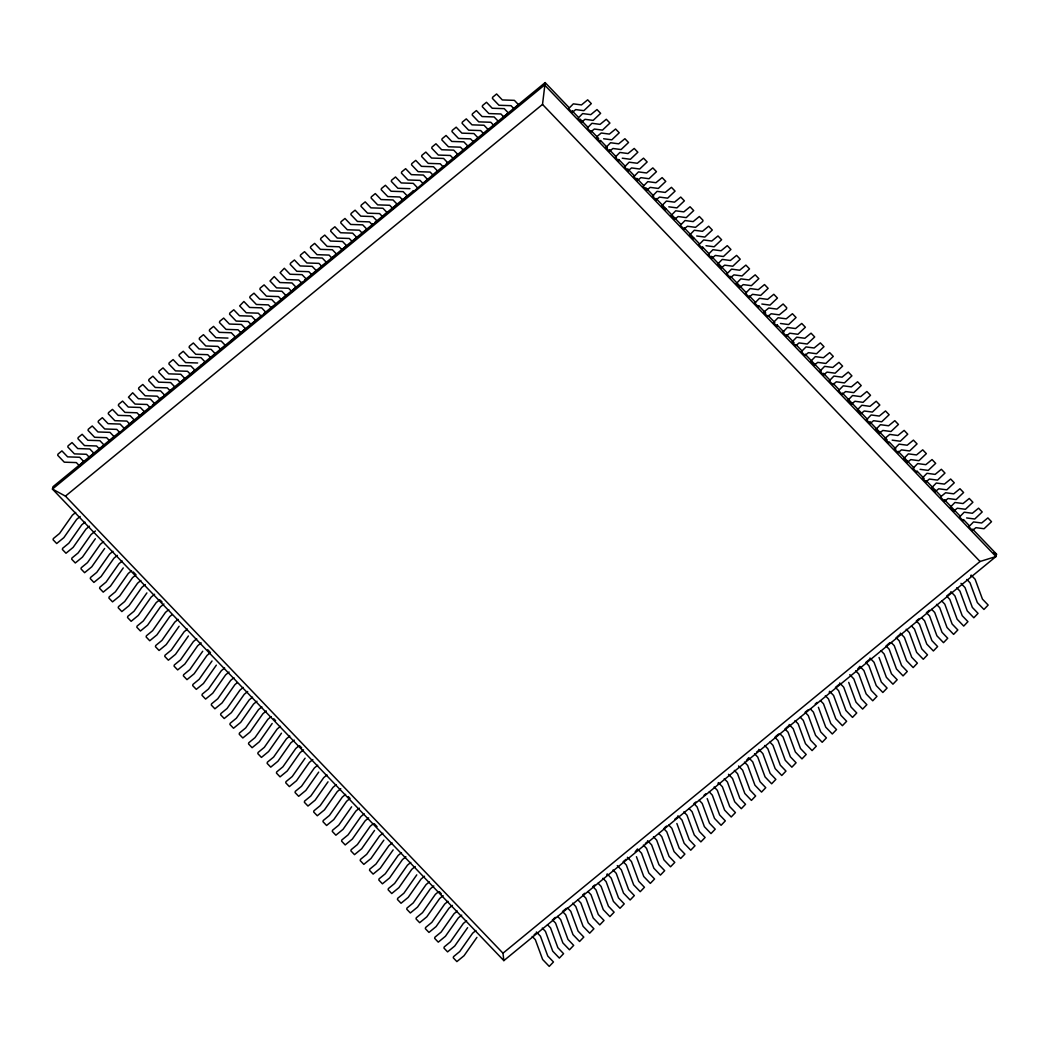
<?xml version="1.0" encoding="UTF-8"?>
<svg xmlns="http://www.w3.org/2000/svg" width="1049" height="1049" viewBox="0 0 1049 1049"><rect width="100%" height="100%" fill="white"/><g stroke="black" fill="none" stroke-linecap="round" stroke-linejoin="round"><path stroke-width="1.5" d="M119.927 432.686L124.162 428.28L120.111 424.071L108.073 423.665L102.356 417.686L98.422 420.924L98.134 422.091L104.716 428.975L116.767 429.382L119.927 432.686L120.215 431.519L53.027 486.684L52.45 489.07L65.444 496.125L542.517 104.415L545.152 82.609L568.912 107.431M79.488 465.887L83.723 461.481L79.685 457.272L67.634 456.866L61.917 450.886L57.983 454.125L57.695 455.292L64.291 462.176L76.328 462.583L79.488 465.887L79.776 464.72M89.598 457.587L93.833 453.181L89.794 448.972L77.744 448.566L72.027 442.586L68.093 445.825L67.805 446.992L74.4 453.876L86.438 454.283L89.598 457.587L89.886 456.42M99.707 449.287L103.943 444.881L99.904 440.672L87.854 440.265L82.137 434.286L78.203 437.525L77.914 438.692L84.497 445.576L96.547 445.982L99.707 449.287L99.996 448.12M109.817 440.986L114.053 436.581L110.001 432.372L97.963 431.965L92.246 425.986L88.313 429.225L88.024 430.392L94.607 437.276L106.657 437.682L109.817 440.986L110.106 439.819M130.037 424.386L134.259 419.98L130.22 415.771L118.183 415.365L112.466 409.385L108.532 412.624L108.244 413.791L114.826 420.675L126.877 421.082L130.037 424.386L130.325 423.219M140.146 416.086L144.369 411.68L140.33 407.471L128.293 407.064L122.576 401.085L118.629 404.324L118.353 405.491L124.936 412.375L136.986 412.782L140.146 416.086L140.435 414.919M150.256 407.786L154.478 403.38L150.44 399.171L138.402 398.751L132.685 392.785L128.463 397.191L135.046 404.075L147.096 404.481L150.256 407.786L150.545 406.619L123.874 428.517M160.366 399.485L164.588 395.08L160.549 390.871L148.512 390.451L142.795 384.485L138.848 387.724L138.573 388.891L145.155 395.775L157.206 396.181L160.366 399.485L160.654 398.318M170.476 391.185L174.698 386.779L170.659 382.57L158.622 382.151L152.905 376.185L148.958 379.423L148.683 380.59L155.265 387.474L167.315 387.881L170.476 391.185L170.764 390.018M180.585 382.885L184.808 378.479L180.769 374.257L168.732 373.85L163.015 367.884L159.068 371.123L158.792 372.29L165.375 379.174L177.412 379.581L180.585 382.885L180.874 381.718M190.695 374.585L194.917 370.179L190.879 365.957L178.841 365.55L173.124 359.584L169.177 362.823L168.889 363.99L175.485 370.874L187.522 371.28L190.695 374.585L190.97 373.418M201.08 365.118L200.805 366.285L205.027 361.879L200.988 357.657L188.951 357.25L183.234 351.284L179.287 354.523L178.999 355.69L185.594 362.574L197.632 362.98M210.915 357.984L215.137 353.579L211.098 349.356L199.061 348.95L193.344 342.984L189.397 346.222L189.108 347.389L195.704 354.274L207.741 354.68L210.915 357.984L211.19 356.817M221.024 349.684L225.247 345.278L221.208 341.056L209.157 340.65L203.454 334.683L199.507 337.922L199.218 339.089L205.814 345.973L217.851 346.38L221.024 349.684L221.3 348.517M231.409 340.217L231.134 341.384L235.356 336.978L231.318 332.756L219.267 332.349L213.563 326.383L209.616 329.622L209.328 330.789L215.924 337.673L227.961 338.08M241.231 333.084L245.466 328.678L241.427 324.456L229.377 324.049L223.673 318.083L219.726 321.322L219.438 322.489L226.033 329.373L238.071 329.779L241.231 333.084L241.519 331.917M251.34 324.784L255.576 320.378L251.537 316.155L239.487 315.749L233.783 309.783L229.836 313.022L229.547 314.189L236.143 321.073L248.18 321.479L251.34 324.784L251.629 323.617M261.45 316.483L265.685 312.077L261.647 307.855L249.596 307.449L243.879 301.483L239.657 305.888L246.253 312.772L258.29 313.179L261.45 316.483L261.739 315.316L164.365 395.276M271.56 308.183L275.795 303.777L271.757 299.555L259.706 299.149L253.989 293.182L250.055 296.421L249.767 297.588L256.362 304.472L268.4 304.879L271.56 308.183L271.848 307.016M281.67 299.883L285.905 295.477L281.866 291.255L269.816 290.848L264.099 284.882L260.165 288.121L259.877 289.288L266.459 296.172L278.51 296.579L281.67 299.883L281.958 298.716M291.779 291.583L296.015 287.177L291.963 282.955L279.926 282.548L274.209 276.582L269.986 280.988L276.569 287.872L288.619 288.278L291.779 291.583L292.068 290.416L275.69 303.869M301.889 283.282L306.124 278.877L302.073 274.654L290.035 274.248L284.318 268.282L280.096 272.688L286.679 279.572L298.729 279.978L301.889 283.282L302.178 282.115L293.051 289.603M311.999 274.982L316.221 270.576L312.182 266.354L300.145 265.948L294.428 259.982L290.494 263.22L290.206 264.387L296.788 271.271L308.839 271.678L311.999 274.982L312.287 273.815M322.109 266.682L326.331 262.276L322.292 258.054L310.255 257.648L304.538 251.681L300.591 254.92L300.316 256.087L306.898 262.971L318.948 263.378L322.109 266.682L322.397 265.515M332.218 258.382L336.441 253.976L332.402 249.754L320.365 249.347L314.648 243.381L310.701 246.62L310.425 247.787L317.008 254.671L329.058 255.077L332.218 258.382L332.507 257.215M342.328 250.082L346.55 245.676L342.512 241.454L330.474 241.047L324.757 235.081L320.81 238.32L320.535 239.487L327.118 246.371L339.168 246.777L342.328 250.082L342.617 248.915M352.438 241.781L356.66 237.376L352.621 233.153L340.584 232.747L334.867 226.781L330.92 230.019L330.645 231.186L337.227 238.071L349.278 238.477L352.438 241.781L352.726 240.614M362.548 233.481L366.77 229.075L362.731 224.853L350.694 224.447L344.977 218.48L341.03 221.719L340.755 222.886L347.337 229.77L359.374 230.177L362.548 233.481L362.836 232.314M372.657 225.181L376.879 220.775L372.841 216.553L360.804 216.146L355.087 210.18L351.14 213.419L350.851 214.586L357.447 221.47L369.484 221.877L372.657 225.181L372.933 224.014M382.767 216.881L386.989 212.475L382.951 208.253L370.913 207.846L365.196 201.88L361.249 205.119L360.961 206.286L367.556 213.17L379.594 213.576L382.767 216.881L383.042 215.714M392.877 208.581L397.099 204.175L393.06 199.953L381.023 199.546L375.306 193.58L371.359 196.819L371.071 197.986L377.666 204.87L389.704 205.276L392.877 208.581L393.152 207.414M402.986 200.28L407.209 195.875L403.17 191.652L391.12 191.246L385.416 185.28L381.469 188.518L381.18 189.685L387.776 196.569L399.813 196.976L402.986 200.28L403.262 199.113M413.372 190.813L413.096 191.98L432.555 175.065M423.193 183.68L427.428 179.274L423.39 175.052L411.339 174.645L405.635 168.679L401.688 171.918L401.4 173.085L407.995 179.969L420.033 180.376L423.193 183.68L423.481 182.513M433.303 175.38L437.538 170.974L433.499 166.752L421.449 166.345L415.745 160.379L411.798 163.618L411.51 164.785L418.105 171.669L430.142 172.075L433.303 175.38L433.591 174.213L442.678 166.752M443.412 167.079L447.648 162.674L443.609 158.451L431.559 158.045L425.842 152.079L421.908 155.318L421.619 156.485L428.215 163.369L440.252 163.775L443.412 167.079L443.701 165.912M453.522 158.779L457.757 154.373L453.719 150.151L441.668 149.745L435.951 143.779L432.018 147.017L431.729 148.184L438.325 155.068L450.362 155.475L453.522 158.779L453.811 157.612M463.632 150.479L467.867 146.073L463.828 141.851L451.778 141.445L446.061 135.478L442.127 138.717L441.839 139.884L448.434 146.768L460.472 147.175L463.632 150.479L463.92 149.312M473.742 142.179L477.977 137.773L473.938 133.551L461.888 133.144L456.171 127.178L452.237 130.417L451.949 131.584L458.531 138.468L470.581 138.874L473.742 142.179L474.03 141.012M483.851 133.879L488.087 129.473L484.035 125.251L471.998 124.844L466.281 118.878L462.347 122.117L462.058 123.284L468.641 130.168L480.691 130.574L483.851 133.879L484.14 132.712M493.961 125.578L498.183 121.173L494.145 116.95L482.107 116.544L476.39 110.578L472.456 113.817L472.168 114.984L478.75 121.868L490.801 122.274L493.961 125.578L494.249 124.411M504.071 117.278L508.293 112.872L504.254 108.65L492.217 108.244L486.5 102.278L482.553 105.516L482.278 106.683L488.86 113.567L500.911 113.974L504.071 117.278L504.359 116.111M514.18 108.978L518.403 104.572L514.364 100.35L502.327 99.943L496.61 93.977L492.663 97.216L492.387 98.383L498.97 105.267L511.02 105.674L514.18 108.978L514.469 107.811M572.282 112.413L575.717 109.594L583.86 110.67L591.308 103.615L587.676 99.825L581.474 104.926L573.331 103.851L568.65 108.624L572.282 112.413L572.57 111.246M581.592 122.143L585.027 119.311L593.17 120.386L600.618 113.344L596.986 109.555L590.784 114.643L582.628 113.58L577.96 118.34L581.592 122.143L581.88 120.963L580.058 119.075M590.902 131.859L594.337 129.04L602.48 130.115L609.928 123.061L606.296 119.271L600.08 124.372L591.938 123.297L587.27 128.07L590.902 131.859L591.177 130.692M609.508 151.305L612.944 148.486L621.087 149.561L628.535 142.507L624.902 138.717L618.7 143.818L610.557 142.743L605.876 147.516L609.508 151.305L609.797 150.138M619.107 159.854L618.818 161.035L615.186 157.232L619.854 152.459L628.01 153.534L634.212 148.447L637.844 152.236L630.397 159.278L622.254 158.202M628.128 170.751L631.564 167.932L639.706 169.007L647.154 161.952L643.522 158.163L637.307 163.264L629.164 162.189L624.496 166.961L628.128 170.751L628.403 169.584M637.425 180.48L640.873 177.648L649.016 178.723L656.451 171.682L652.832 167.892L646.617 172.98L638.474 171.905L633.806 176.678L637.425 180.48L637.713 179.3M646.735 190.197L650.17 187.378L658.326 188.453L665.761 181.398L662.129 177.609L655.927 182.71L647.784 181.634L643.103 186.407L646.735 190.197L647.023 189.03M656.045 199.913L659.48 197.094L667.623 198.169L675.071 191.128L671.439 187.325L665.236 192.426L657.094 191.351L652.412 196.124L656.045 199.913L656.333 198.746M665.643 208.476L665.354 209.643L661.722 205.853L666.39 201.08L674.546 202.155L680.749 197.055L684.381 200.844L676.933 207.886L668.79 206.823M674.664 219.359L678.1 216.54L686.243 217.615L693.691 210.574L690.058 206.771L683.843 211.872L675.7 210.797L671.032 215.57L674.664 219.359L674.94 218.192M683.961 229.088L687.397 226.269L695.553 227.331L702.712 221.457L702.987 220.29L699.355 216.5L693.153 221.601L685.01 220.526L680.342 225.299L683.961 229.088L684.25 227.921L699.014 243.342M693.559 237.638L693.271 238.805L689.639 235.015L694.32 230.242L702.463 231.318L708.665 226.217L712.297 230.019L704.862 237.061L696.706 235.986M702.869 247.367L702.581 248.534L698.949 244.745L703.617 239.972L711.773 241.034L717.975 235.946L721.607 239.736L714.159 246.777L706.016 245.715M711.891 258.251L715.326 255.432L723.469 256.507L730.917 249.465L727.285 245.663L721.069 250.763L712.927 249.688L708.259 254.461L711.891 258.251L712.166 257.084M721.188 267.98L724.636 265.161L732.779 266.223L740.214 259.182L736.595 255.392L730.379 260.48L722.236 259.418L717.568 264.191L721.188 267.98L721.476 266.813M730.497 277.697L733.933 274.877L742.089 275.953L749.524 268.898L745.891 265.109L739.689 270.209L731.546 269.134L726.865 273.907L730.497 277.697L730.786 276.53M739.807 287.426L743.243 284.607L751.386 285.669L758.833 278.628L755.201 274.838L748.999 279.926L740.856 278.864L736.175 283.636L739.807 287.426L740.096 286.259M606.886 875.05L607.174 873.883L611.213 878.105L618.517 897.918L624.234 903.884L620.011 908.29L613.416 901.406L606.099 881.593L602.939 878.288M749.117 297.142L752.553 294.323L760.695 295.398L768.143 288.344L764.511 284.554L758.309 289.655L750.153 288.58L745.485 293.353L749.117 297.142L749.406 295.975M758.702 305.705L758.427 306.872L754.795 303.082L759.463 298.309L767.606 299.371L773.821 294.284L777.453 298.073L770.005 305.115L761.862 304.04M767.724 316.588L771.159 313.769L779.315 314.844L786.475 308.97L786.75 307.79L783.118 304L776.916 309.101L768.773 308.026L764.38 311.632L764.105 312.799L767.724 316.588L768.012 315.421L774.818 322.528M777.322 325.138L777.034 326.318L773.401 322.515L778.083 317.755L786.226 318.817L792.428 313.73L796.06 317.519L788.625 324.561L780.469 323.485M786.344 336.034L789.779 333.215L797.922 334.29L805.37 327.236L801.738 323.446L795.535 328.547L787.379 327.472L782.711 332.245L786.344 336.034L786.632 334.867M795.653 345.764L799.089 342.931L807.232 344.006L814.68 336.965L811.047 333.176L804.845 338.263L796.689 337.201L792.021 341.961L795.653 345.764L795.929 344.583M804.95 355.48L808.399 352.661L816.542 353.736L823.976 346.681L820.357 342.892L814.142 347.993L805.999 346.917L801.331 351.69L804.95 355.48L805.239 354.313M814.26 365.209L817.696 362.377L825.851 363.452L833.286 356.411L829.654 352.621L823.452 357.709L815.309 356.634L810.628 361.407L814.26 365.209L814.549 364.029M718.08 783.747L718.368 782.58L722.407 786.802L729.724 806.602L735.428 812.582L731.205 816.987L724.61 810.103L717.306 790.29L714.146 786.986M823.57 374.926L827.005 372.107L835.148 373.182L842.596 366.127L838.964 362.338L832.762 367.438L824.619 366.363L819.938 371.136L823.57 374.926L823.858 373.759M832.88 384.655L836.315 381.823L844.458 382.898L851.906 375.857L848.274 372.067L842.072 377.155L833.916 376.08L829.248 380.853L832.88 384.655L833.168 383.475M842.19 394.372L845.625 391.552L853.768 392.628L861.216 385.573L857.584 381.784L851.368 386.884L843.226 385.809L838.557 390.582L842.19 394.372L842.465 393.205M851.486 404.088L854.935 401.269L863.078 402.344L870.513 395.303L866.88 391.5L860.678 396.601L852.535 395.525L847.867 400.298L851.486 404.088L851.775 402.921M860.796 413.817L864.232 410.998L872.388 412.06L879.823 405.019L876.19 401.229L869.988 406.33L861.845 405.255L857.164 410.028L860.796 413.817L861.085 412.65M870.106 423.534L873.542 420.715L881.684 421.79L889.132 414.748L885.5 410.946L879.298 416.047L871.142 414.971L866.474 419.744L870.106 423.534L870.395 422.367M879.416 433.263L882.852 430.444L890.994 431.506L898.442 424.465L894.81 420.675L888.608 425.776L880.452 424.701L875.784 429.474L879.416 433.263L879.691 432.096M829.287 692.445L829.562 691.278M898.023 452.709L901.458 449.89L909.614 450.952L917.049 443.911L913.417 440.121L907.215 445.222L899.072 444.147L894.391 448.92L898.023 452.709L898.311 451.542M907.333 462.425L910.768 459.606L918.911 460.681L926.359 453.64L922.727 449.837L916.524 454.938L908.382 453.863L903.7 458.636L907.333 462.425L907.621 461.258M916.931 470.988L916.642 472.155L913.01 468.365L917.678 463.592L925.834 464.655L932.036 459.567L935.669 463.356L928.221 470.398L920.078 469.336M925.952 481.871L929.388 479.052L937.531 480.127L944.979 473.073L941.346 469.283L935.131 474.384L926.988 473.309L922.32 478.082L925.952 481.871L926.228 480.704M935.249 491.601L938.698 488.782L946.841 489.844L954.275 482.802L950.656 479.013L944.441 484.1L936.298 483.038L931.63 487.811L935.249 491.601L935.538 490.434M941.215 496.361L940.927 497.528L944.559 501.317L947.994 498.498L956.15 499.573L963.585 492.519L959.953 488.729L953.751 493.83L945.608 492.755L941.215 496.361L926.411 480.888M944.559 501.317L944.847 500.15M953.869 511.047L957.304 508.227L965.447 509.289L972.895 502.248L969.263 498.459L963.061 503.546L954.918 502.484L950.237 507.257L953.869 511.047L954.157 509.88M963.454 519.596L963.179 520.763L959.547 516.973L964.215 512.2L972.371 513.276L978.573 508.175L982.205 511.964L974.757 519.019L966.614 517.944M972.489 530.492L975.924 527.66L984.067 528.735L991.502 521.694L987.883 517.904L981.667 522.992L973.524 521.93L968.856 526.703L972.489 530.492L972.764 529.325M970.81 576.242L971.099 575.062L975.137 579.284L982.441 599.097L988.158 605.063L983.936 609.469L977.34 602.585L970.023 582.785L966.863 579.468M972.79 529.352L996.55 554.16L995.973 556.547L503.848 960.622L52.45 489.07L544.575 84.995L995.973 556.547L980.041 561.49L502.982 953.2L503.848 960.622M95.341 538.753L82.465 557.098L75.305 562.972L71.673 559.183L71.961 558.002L78.164 552.915L91.04 534.584L95.433 530.978M104.638 548.483L91.761 566.814L84.602 572.688L80.983 568.899L81.258 567.732L87.473 562.631L100.35 544.3L103.641 541.599M123.258 567.929L110.381 586.26L103.222 592.134L99.589 588.345L99.878 587.178L106.08 582.077L118.957 563.746L122.248 561.045M146.886 592.921L134.01 611.252L127.794 616.34L127.519 617.507L131.138 621.31L138.298 615.422L151.174 597.091L154.609 594.272M179.104 626.266L166.227 644.597L159.068 650.472L155.436 646.682L155.724 645.515L161.926 640.414L174.803 622.083L178.094 619.382M188.4 635.982L175.524 654.314L168.365 660.201L164.745 656.399L165.021 655.232L171.236 650.144L184.113 631.8L187.404 629.098M202.719 651.245L189.843 669.59L183.641 674.677L183.352 675.844L186.984 679.647L194.144 673.76L207.02 655.428L210.456 652.609L207.728 649.764M212.029 660.975L199.153 679.306L192.95 684.407L192.662 685.574L196.294 689.363L203.454 683.489L216.33 665.158M272.163 723.495L259.287 741.827L252.127 747.701L248.508 743.911L248.783 742.744L254.999 737.644L267.875 719.312L271.167 716.611M281.473 733.212L268.596 751.543L261.437 757.417L257.805 753.628L258.093 752.461L264.309 747.36L277.185 729.029L280.463 726.328M305.102 758.204L292.225 776.535L286.023 781.623L285.734 782.803L289.367 786.593L296.513 780.718L309.389 762.374L312.838 759.555M318.699 772.103L305.823 790.435L298.663 796.309L295.044 792.519L295.32 791.352L301.535 786.252L314.412 767.92L317.703 765.219M328.009 781.82L315.133 800.164L307.973 806.038L304.341 802.249L304.63 801.069L310.832 795.981L323.708 777.65L327 774.949M351.638 806.812L338.761 825.143L332.546 830.244L332.271 831.411L335.89 835.201L343.049 829.326L355.926 810.995L359.361 808.176M374.545 830.441L361.669 848.772L354.51 854.647L350.877 850.857L351.166 849.69L357.368 844.589L370.245 826.258L373.536 823.557M383.855 840.157L370.979 858.488L363.819 864.376L360.187 860.573L360.476 859.406L366.678 854.319L379.554 835.974L382.846 833.273M393.152 849.887L380.276 868.218L373.129 874.092L369.497 870.303L369.786 869.136L375.988 864.035L388.864 845.704L392.156 843.003M416.781 874.866L403.904 893.21L397.702 898.298L397.414 899.465L401.046 903.255L408.205 897.38L421.082 879.049L424.517 876.23M467.618 927.67L454.742 946.001L447.582 951.876L443.95 948.086L444.238 946.919L450.441 941.818L463.317 923.487L466.608 920.786M476.915 937.386L464.038 955.718L456.892 961.592L453.26 957.803L453.548 956.636L459.75 951.535L472.627 933.204L475.918 930.502M152.511 405.006L162.621 396.706M263.705 313.703L273.815 305.403M304.787 279.978L373.103 223.883M374.913 222.401L386.006 213.288M387.015 212.449L403.459 198.956M404.245 198.3L413.581 190.643M446.481 163.631L497.2 121.986M498.341 121.041L545.152 82.609M75.712 512.437L72.42 515.138L59.544 533.469L53.342 538.57L53.053 539.737L56.685 543.526L63.845 537.652L76.721 519.321L80.157 516.488M85.021 522.153L81.73 524.854L68.854 543.185L62.652 548.286L62.363 549.453L65.995 553.243L73.155 547.368L86.031 529.037L89.467 526.218M112.938 551.328L109.647 554.029L96.77 572.361L90.568 577.448L90.28 578.628L93.912 582.418L101.071 576.544L113.948 558.199L117.383 555.38M131.558 570.761L128.266 573.475L115.39 591.806L109.188 596.894L108.899 598.074L112.531 601.864L119.691 595.989L132.567 577.645L136.003 574.826L133.275 571.98M140.868 580.49L137.576 583.192L124.7 601.523L118.498 606.624L118.209 607.791L121.841 611.58L128.988 605.706L141.864 587.374L145.313 584.555M159.474 599.936L156.183 602.637L143.307 620.969L137.104 626.069L136.816 627.236L140.448 631.026L147.607 625.152L160.484 606.82L163.919 604.001M168.784 609.653L165.493 612.354L152.616 630.698L146.414 635.786L146.126 636.953L149.758 640.755L156.917 634.868L169.794 616.537L172.075 614.662M196.701 638.828L193.422 641.529L180.533 659.86L174.331 664.961L174.042 666.128L177.674 669.918L184.834 664.043L197.71 645.712L201.146 642.88M224.63 667.99L221.339 670.691L208.463 689.023L202.26 694.123L201.972 695.29L205.604 699.08L212.75 693.205L225.627 674.874L229.075 672.055M233.94 677.72L230.649 680.421L217.772 698.752L211.557 703.853L211.282 705.02L214.901 708.809L222.06 702.935L234.937 684.604L237.231 682.715M243.237 687.436L239.946 690.137L227.069 708.468L220.867 713.569L220.578 714.736L224.211 718.526L231.37 712.651L244.247 694.32L247.682 691.501M252.547 697.165L249.256 699.867L236.379 718.198L230.177 723.299L229.888 724.466L233.521 728.255L240.68 722.381L253.556 704.049L256.992 701.217M261.857 706.882L258.565 709.583L245.689 727.914L239.487 733.015L239.198 734.182L242.83 737.971L249.99 732.097L262.866 713.766L266.302 710.947M289.773 736.057L286.482 738.758L273.605 757.09L267.403 762.177L267.115 763.357L270.747 767.147L277.906 761.272L290.783 742.928L294.218 740.109M299.083 745.773L295.792 748.475L282.915 766.806L276.713 771.907L276.425 773.074L280.057 776.863L287.216 770.989L300.093 752.658L303.528 749.838M336.309 784.665L333.018 787.366L320.142 805.698L313.939 810.798L313.651 811.965L317.283 815.755L324.443 809.88L337.319 791.549L340.755 788.73M345.619 794.381L342.328 797.096L329.452 815.427L323.249 820.515L322.961 821.695L326.593 825.484L333.752 819.61L346.629 801.266L350.064 798.446L348.242 796.558M364.226 813.827L360.948 816.528L348.071 834.873L341.856 839.961L341.568 841.128L345.2 844.93L352.359 839.043L365.236 820.711L368.671 817.892M401.465 852.719L398.174 855.42L385.298 873.765L379.082 878.852L378.807 880.019L382.426 883.822L389.585 877.934L402.462 859.603L405.897 856.784M410.762 862.448L407.471 865.15L394.594 883.481L388.392 888.582L388.104 889.749L391.736 893.538L398.895 887.664L411.772 869.333L415.207 866.5M429.382 881.894L426.091 884.595L413.214 902.927L407.012 908.028L406.724 909.195L410.356 912.984L417.515 907.11L430.392 888.778L433.827 885.946M438.692 891.611L435.401 894.312L422.524 912.643L416.309 917.744L416.033 918.911L419.666 922.7L426.812 916.826L439.688 898.495L443.124 895.676M448.002 901.34L444.71 904.041L431.834 922.373L425.619 927.473L425.33 928.64L428.962 932.43L436.122 926.555L448.998 908.224L452.434 905.392M457.298 911.056L454.007 913.758L441.131 932.089L434.929 937.19L434.64 938.357L438.272 942.146L445.432 936.272L458.308 917.941L461.744 915.121M534.151 934.764L536.118 933.151M553.387 918.976L555.354 917.364M566.447 908.25L562.5 911.489L565.673 914.794L572.977 934.607L579.572 941.491L583.795 937.085L578.078 931.119L570.774 911.306L567.745 908.132M584.699 893.263L582.719 894.889L585.893 898.193L593.196 918.006L599.792 924.89L604.014 920.484L598.297 914.518L590.993 894.705L587.964 891.532M594.809 884.963L592.829 886.589L596.002 889.893L603.306 909.706L609.902 916.59L614.124 912.184L608.407 906.218L601.103 886.405L598.074 883.232M626.122 859.262L623.158 861.688L626.319 864.992L633.635 884.805L640.231 891.689L644.453 887.284L638.736 881.317L631.432 861.504L627.381 857.282M635.235 851.762L637.49 848.982L641.529 853.204L648.846 873.017L654.563 878.983L650.328 883.389L643.745 876.505L636.428 856.692M645.345 843.462L647.325 841.849M664.581 827.674L666.548 826.061M674.691 819.374L677.641 816.948M695.893 801.961L693.927 803.586L697.087 806.891L704.404 826.704L710.986 833.588L715.221 829.182L709.504 823.203L702.187 803.403L699.159 800.23M704.036 795.286L706.003 793.66M746.442 760.459L748.698 757.68L752.736 761.889L760.04 781.702L765.757 787.681L761.535 792.087L754.939 785.203L747.635 765.39L744.462 762.085M756.552 752.159L758.519 750.546M775.775 736.372L778.738 733.946M785.885 728.072L788.848 725.646M808.084 709.845L805.121 712.284L808.281 715.588L815.597 735.401L822.193 742.286L826.415 737.88L820.698 731.9L813.395 712.087L810.352 708.927M815.23 703.984L817.197 702.358M839.397 684.145L835.45 687.383L838.61 690.688L845.927 710.501L852.509 717.385L856.745 712.979L851.027 707L843.711 687.187L839.672 682.978M857.636 669.157L859.892 666.364L863.93 670.586L871.247 690.399L876.964 696.366L872.729 700.784L866.146 693.9L858.829 674.087L855.669 670.783M869.713 659.244L865.779 662.483L868.939 665.787L876.256 685.6L882.838 692.484L887.074 688.065L881.357 682.099L874.04 662.286L870.001 658.064M886.982 645.069L889.932 642.644M897.092 636.769L900.042 634.343M919.278 618.543L916.315 620.969L919.488 624.286L926.791 644.099L933.387 650.97L937.609 646.564L931.905 640.598L924.589 620.785L921.56 617.625M929.388 610.243L926.424 612.668L929.598 615.986L936.901 635.786L943.497 642.67L947.719 638.264L942.015 632.298L934.698 612.485L931.669 609.325M950.591 592.842L946.644 596.068L949.817 599.385L957.121 619.185L963.716 626.069L967.939 621.664L962.221 615.697L954.918 595.884L950.879 591.662M409.923 188.676L397.886 188.269L391.29 181.385L391.579 180.218L395.525 176.979L401.229 182.946L413.28 183.352L417.318 187.574M603.634 138.756L611.79 139.832L619.225 132.79L615.593 129.001L609.39 134.088L601.247 133.013L596.855 136.619L596.579 137.786L600.198 141.589L600.487 140.409L607.371 147.607M892.161 440.16L900.304 441.236L907.739 434.194L904.12 430.392L897.905 435.492L889.762 434.417L885.369 438.023L885.094 439.19L888.713 442.98L889.001 441.813L895.859 448.985M993.587 552.902L996.55 554.16M572.308 110.971L577.96 116.885M582.483 121.605L588.148 127.519M591.544 131.059L598.677 138.52M609.639 149.981L616.432 157.062M618.687 159.435L625.479 166.516M627.735 168.889L634.527 175.97M636.795 178.343L643.575 185.424M645.843 187.797L653.763 196.071M656.018 198.431L680.919 224.434M702.41 246.882L709.19 253.976M711.458 256.336L727.298 272.884M730.694 276.438L739.191 285.302M739.742 285.892L746.534 292.973M749.917 296.526L755.582 302.427M758.978 305.98L765.757 313.074M777.073 324.888L783.865 331.982M787.261 335.523L794.041 342.617M796.309 344.977L801.961 350.891M805.357 354.431L821.197 370.979M823.465 373.339L830.244 380.433M833.64 383.973L839.292 389.887M842.688 393.427L867.575 419.43M869.844 421.803L887.192 439.924M898.128 451.345L913.967 467.893M917.364 471.434L924.143 478.528M944.506 499.796L960.346 516.344M963.743 519.884L969.394 525.798M542.517 104.415L980.041 561.49M960.989 583.362L965.028 587.584L972.331 607.397L978.048 613.363L973.826 617.769L967.23 610.885L959.927 591.085L956.754 587.768M941.779 601.025L944.808 604.185L952.112 623.998L957.829 629.964L953.607 634.37L947.011 627.486L939.707 607.686L936.534 604.368M911.45 625.925L914.479 629.085L921.796 648.898L927.5 654.864L923.277 659.27L916.682 652.399L909.378 632.586L906.205 629.269M900.33 633.163L904.369 637.386L911.686 657.198L917.39 663.165L913.168 667.57L906.585 660.7L899.268 640.887L896.108 637.569M891.23 642.526L894.259 645.686L901.576 665.499L907.28 671.465L903.058 675.884L896.475 669L889.159 649.187L885.999 645.869M881.121 650.826L884.15 653.986L891.466 673.799L897.183 679.765L892.948 684.184L886.366 677.3L879.049 657.487M849.782 674.677L853.82 678.887L861.137 698.7L866.854 704.679L862.619 709.085L856.036 702.201L848.72 682.388M830.572 692.327L833.601 695.487L840.918 715.3L846.635 721.279L842.399 725.685L835.817 718.801L828.5 698.988L825.34 695.684M820.462 700.627L823.491 703.787L830.808 723.6L836.525 729.579L832.29 733.985L825.707 727.101L818.39 707.288M800.256 717.228L803.285 720.388L810.589 740.201L816.306 746.18L812.083 750.586L805.488 743.702L798.171 723.889L795.011 720.584M789.136 724.479L793.175 728.688L800.479 748.501L806.196 754.48L801.974 758.886L795.378 752.002L788.061 732.189L784.901 728.885M780.036 733.828L783.065 736.988L790.369 756.801L796.086 762.78L791.864 767.186L785.268 760.302L777.965 740.489L774.791 737.185M769.927 742.128L772.956 745.288L780.259 765.101L785.976 771.081L781.754 775.486L775.159 768.602L767.855 748.789L764.682 745.485M758.807 749.379L762.846 753.588L770.15 773.401L775.867 779.381L771.644 783.787L765.049 776.903L757.745 757.09L754.572 753.785M738.588 765.98L742.626 770.189L749.943 790.002L755.647 795.981L751.425 800.387L744.829 793.503L737.526 773.69L734.352 770.386M728.478 774.28L732.517 778.489L739.833 798.302L745.537 804.281L741.315 808.687L734.72 801.803L727.416 781.99L724.243 778.686M709.268 791.929L712.297 795.103L719.614 814.903L725.318 820.882L721.096 825.288L714.513 818.404L707.196 798.591M689.049 808.53L692.078 811.703L699.395 831.503L705.112 837.482L700.876 841.888L694.294 835.004L686.977 815.191L683.817 811.887M677.929 815.781L681.968 820.003L689.285 839.803L695.002 845.782L690.766 850.188L684.184 843.304L676.867 823.491M668.829 825.13L671.858 828.304L679.175 848.116L684.892 854.083L680.657 858.488L674.074 851.604L666.758 831.791L663.597 828.487M658.72 833.431L661.749 836.604L669.065 856.417L674.782 862.383L670.547 866.789L663.965 859.905L656.648 840.092L653.488 836.787M647.6 840.682L651.639 844.904L658.956 864.717L664.673 870.683L660.437 875.089L653.855 868.205L646.538 848.392L643.378 845.088M617.271 865.582L621.323 869.805L628.626 889.618L634.343 895.584L630.121 899.99L623.526 893.105L616.209 873.293L613.049 869.988M577.855 899.832L580.884 903.005L588.187 922.818L593.904 928.785L589.682 933.19L583.087 926.306L575.783 906.493L572.61 903.189M557.635 916.433L560.664 919.606L567.981 939.419L573.685 945.385L569.463 949.791L562.867 942.907L555.564 923.094L552.39 919.789M547.526 924.733L550.555 927.906L557.871 947.719L563.575 953.685L559.353 958.091L552.757 951.207L545.454 931.394L542.281 928.09M536.406 931.984L540.445 936.206L547.762 956.019L553.466 961.985L549.243 966.391L542.648 959.507L535.344 939.694L532.184 936.39M65.444 496.125L502.982 953.2M160.287 600.198L162.11 602.1M273.789 718.775L275.599 720.663M299.896 746.049L301.706 747.937M374.349 823.819L377.076 826.664M439.505 891.886L441.314 893.774"/></g></svg>
